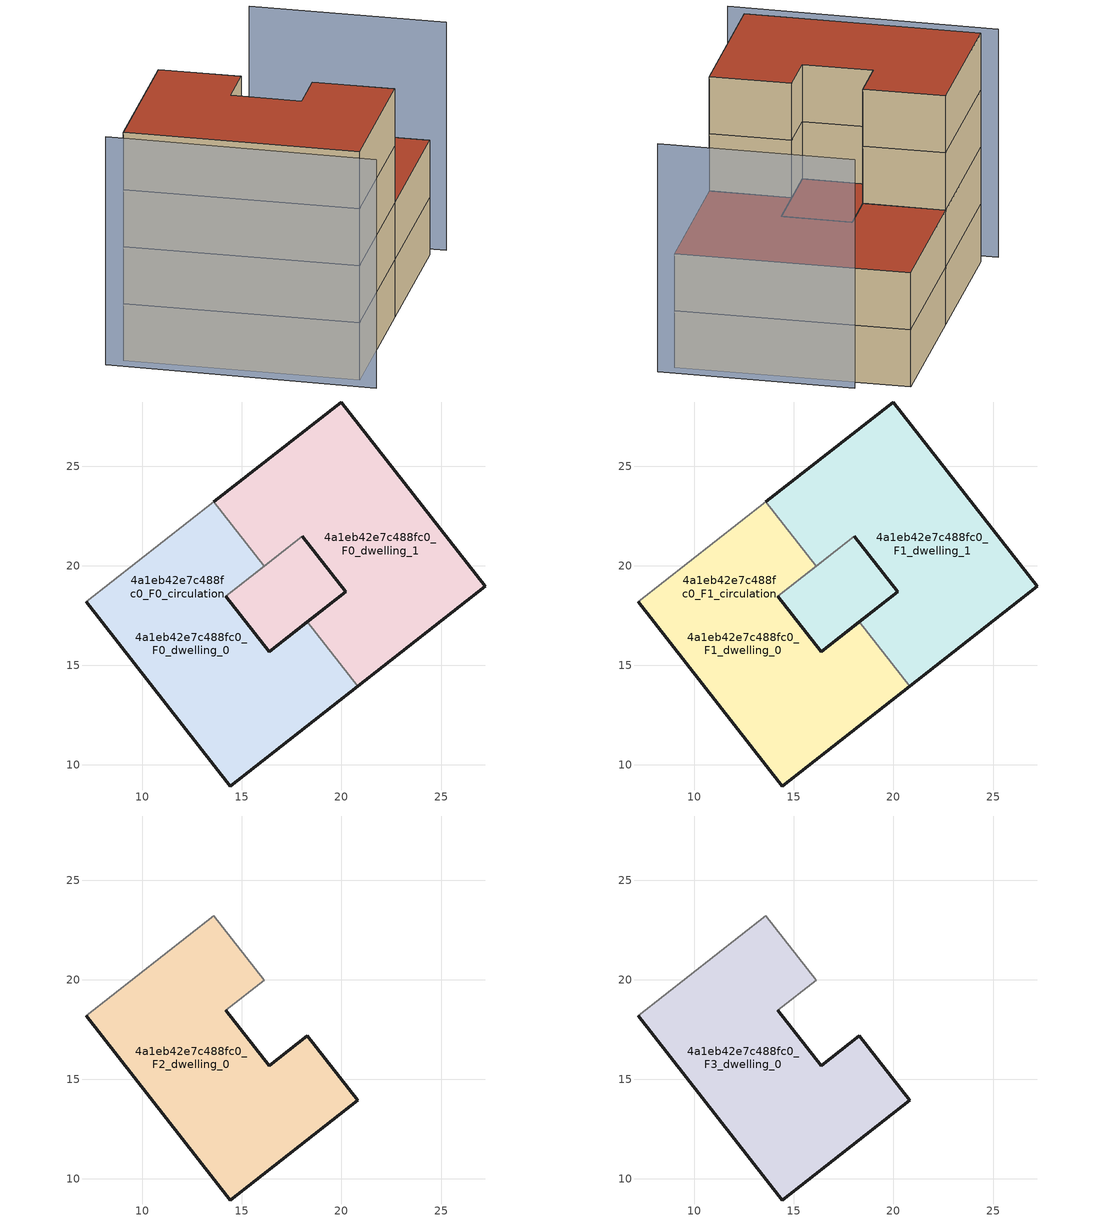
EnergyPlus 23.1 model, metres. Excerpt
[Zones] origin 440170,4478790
4a1eb42e7c488fc0_F0_dwelling_0
 floor ground (EU_floor_Construction): 16.12,19.97 14.19,18.46 16.36,15.69 18.29,17.2 20.82,13.96 14.41,8.94 7.17,18.18 13.58,23.2 z0; 18.04,21.48 20.21,18.7 18.29,17.2 16.36,15.69 14.19,18.46 16.12,19.97 z0
 wall outside (EU_wall_Construction): 7.17,18.18 14.41,8.94 20.82,13.96 / 18.29,17.2 16.36,15.69 14.19,18.46 z0:3
 wall adiabatic (EU_wall_Construction): 14.19,18.46 16.12,19.97 / 13.58,23.2 7.17,18.18 z0:3
 wall to 4a1eb42e7c488fc0_F0_dwelling_1 (EU_wall_Construction): 20.82,13.96 18.29,17.2 / 16.12,19.97 13.58,23.2 z0:3
4a1eb42e7c488fc0_F0_dwelling_1
 floor ground (EU_floor_Construction): 18.04,21.48 20.21,18.7 16.36,15.69 14.19,18.46 16.12,19.97 z0; 20,28.23 27.23,18.98 20.82,13.96 18.29,17.2 20.21,18.7 18.04,21.48 16.12,19.97 13.58,23.2 z0
 wall outside (EU_wall_Construction): 18.04,21.48 20.21,18.7 18.29,17.2 / 20.82,13.96 27.23,18.98 20,28.23 13.58,23.2 z0:3
 wall adiabatic (EU_wall_Construction): 16.12,19.97 18.04,21.48 z0:3
4a1eb42e7c488fc0_F0_circulation
 floor ground (EU_floor_Construction): 18.04,21.48 20.21,18.7 18.29,17.2 16.36,15.69 14.19,18.46 16.12,19.97 z0; 16.12,19.97 14.19,18.46 16.36,15.69 18.29,17.2 20.82,13.96 14.41,8.94 7.17,18.18 13.58,23.2 z0; 20,28.23 27.23,18.98 20.82,13.96 18.29,17.2 20.21,18.7 18.04,21.48 16.12,19.97 13.58,23.2 z0
 wall outside (EU_wall_Construction): 14.19,18.46 16.36,15.69 20.21,18.7 18.04,21.48 z0:3
 wall adiabatic (EU_wall_Construction): 18.04,21.48 14.19,18.46 z0:3
4a1eb42e7c488fc0_F1_dwelling_0
 floor outside (EU_floor_Construction): 16.12,19.97 14.19,18.46 16.36,15.69 18.29,17.2 20.82,13.96 14.41,8.94 7.17,18.18 13.58,23.2 z3; 18.04,21.48 20.21,18.7 18.29,17.2 16.36,15.69 14.19,18.46 16.12,19.97 z3
 wall outside (EU_wall_Construction): 7.17,18.18 14.41,8.94 20.82,13.96 / 18.29,17.2 16.36,15.69 14.19,18.46 z3:6
 wall adiabatic (EU_wall_Construction): 14.19,18.46 16.12,19.97 / 13.58,23.2 7.17,18.18 z3:6
 wall to 4a1eb42e7c488fc0_F1_dwelling_1 (EU_wall_Construction): 20.82,13.96 18.29,17.2 / 16.12,19.97 13.58,23.2 z3:6
 roof outside (EU_floor_Construction): 18.29,17.2 20.21,18.7 18.04,21.48 16.12,19.97 14.19,18.46 16.36,15.69 z6
4a1eb42e7c488fc0_F1_dwelling_1
 floor to 4a1eb42e7c488fc0_F0_dwelling_1 (EU_floor_Construction): 20,28.23 27.23,18.98 20.82,13.96 18.29,17.2 20.21,18.7 18.04,21.48 16.12,19.97 13.58,23.2 z3; 18.04,21.48 20.21,18.7 16.36,15.69 14.19,18.46 16.12,19.97 z3
 wall outside (EU_wall_Construction): 18.04,21.48 20.21,18.7 18.29,17.2 / 20.82,13.96 27.23,18.98 20,28.23 13.58,23.2 z3:6
 wall adiabatic (EU_wall_Construction): 16.12,19.97 18.04,21.48 z3:6
 roof outside (EU_roof_Construction): 27.23,18.98 20,28.23 13.58,23.2 16.12,19.97 18.04,21.48 20.21,18.7 18.29,17.2 20.82,13.96 z6; 20.21,18.7 18.04,21.48 16.12,19.97 14.19,18.46 16.36,15.69 z6
4a1eb42e7c488fc0_F1_circulation
 floor outside (EU_floor_Construction): 20,28.23 27.23,18.98 20.82,13.96 18.29,17.2 20.21,18.7 18.04,21.48 16.12,19.97 13.58,23.2 z3
 floor to 4a1eb42e7c488fc0_F0_circulation (EU_floor_Construction): 18.04,21.48 20.21,18.7 18.29,17.2 16.36,15.69 14.19,18.46 16.12,19.97 z3; 16.12,19.97 14.19,18.46 16.36,15.69 18.29,17.2 20.82,13.96 14.41,8.94 7.17,18.18 13.58,23.2 z3
 wall outside (EU_wall_Construction): 14.19,18.46 16.36,15.69 20.21,18.7 18.04,21.48 z3:6
 wall adiabatic (EU_wall_Construction): 18.04,21.48 14.19,18.46 z3:6
 roof outside (EU_roof_Construction): 20.82,13.96 18.29,17.2 16.36,15.69 14.19,18.46 16.12,19.97 13.58,23.2 7.17,18.18 14.41,8.94 z6; 18.29,17.2 20.21,18.7 18.04,21.48 16.12,19.97 14.19,18.46 16.36,15.69 z6; 27.23,18.98 20,28.23 13.58,23.2 16.12,19.97 18.04,21.48 20.21,18.7 18.29,17.2 20.82,13.96 z6
4a1eb42e7c488fc0_F2_dwelling_0
 floor to 4a1eb42e7c488fc0_F1_dwelling_0 (EU_floor_Construction): 16.12,19.97 14.19,18.46 16.36,15.69 18.29,17.2 20.82,13.96 14.41,8.94 7.17,18.18 13.58,23.2 z6
 wall outside (EU_wall_Construction): 7.17,18.18 14.41,8.94 20.82,13.96 18.29,17.2 16.36,15.69 14.19,18.46 z6:9
 wall adiabatic (EU_wall_Construction): 14.19,18.46 16.12,19.97 13.58,23.2 7.17,18.18 z6:9
4a1eb42e7c488fc0_F3_dwelling_0
 floor to 4a1eb42e7c488fc0_F2_dwelling_0 (EU_floor_Construction): 16.12,19.97 14.19,18.46 16.36,15.69 18.29,17.2 20.82,13.96 14.41,8.94 7.17,18.18 13.58,23.2 z9
 wall outside (EU_wall_Construction): 7.17,18.18 14.41,8.94 20.82,13.96 18.29,17.2 16.36,15.69 14.19,18.46 z9:12
 wall adiabatic (EU_wall_Construction): 14.19,18.46 16.12,19.97 13.58,23.2 7.17,18.18 z9:12
 roof outside (EU_roof_Construction): 20.82,13.96 18.29,17.2 16.36,15.69 14.19,18.46 16.12,19.97 13.58,23.2 7.17,18.18 14.41,8.94 z12
shading: 6.19,18.33 14.38,7.66 / 28.19,18.89 22.17,26.58 z0:12
[Building]
EU S2 Campaign: North Axis=0; Terrain=City; Solar Distribution=FullExterior
[Site:Location]
Madrid: Latitude=40.5; Longitude=-3.5; Time Zone=1; Elevation=609
[SizingPeriod:WeatherFileDays]
AnnualSizingPeriod: Begin Month=1; Begin Day of Month=1; End Month=12; End Day of Month=31; Day of Week for Start Day=Monday; Use Weather File Daylight Saving Period=No; Use Weather File Rain and Snow Indicators=No
[MATERIAL]
EU_InternalMass_Material: Roughness=MediumRough; Thickness=0.1; Conductivity=1; Density=1800; Specific Heat=900; Thermal Absorptance=0.9; Solar Absorptance=0.7; Visible Absorptance=0.7
[MATERIAL:NOMASS] Roughness=MediumRough; Thermal Absorptance=0.9; Solar Absorptance=0.7; Visible Absorptance=0.7
Name | Thermal Resistance
EU_wall_NoMass | 1.60022
EU_roof_NoMass | 1.57597
EU_floor_NoMass | 0.470652
[CONSTRUCTION]
EU_wall_Construction: EU_wall_NoMass
EU_roof_Construction: EU_roof_NoMass
EU_floor_Construction: EU_floor_NoMass
EU_InternalMass_Construction: EU_InternalMass_Material
[ZONE] Type=1; Multiplier=1; Ceiling Height=autocalculate; Floor Area=autocalculate; Part of Total Floor Area=Yes
Name | Volume
4a1eb42e7c488fc0_F0_dwelling_0; 4a1eb42e7c488fc0_F1_dwelling_0; 4a1eb42e7c488fc0_F0_dwelling_1 | 312.608
4a1eb42e7c488fc0_F2_dwelling_0 | 260.984
4a1eb42e7c488fc0_F3_dwelling_0 | 260.985
4a1eb42e7c488fc0_F1_dwelling_1 | 312.607
4a1eb42e7c488fc0_F0_circulation; 4a1eb42e7c488fc0_F1_circulation | 573.593
[INTERNALMASS] Construction=EU_InternalMass_Construction
Name | Zone or ZoneList | Surface Area
4a1eb42e7c488fc0_F0_dwelling_0_EU_InternalMass | 4a1eb42e7c488fc0_F0_dwelling_0 | 86.9949
4a1eb42e7c488fc0_F0_dwelling_1_EU_InternalMass | 4a1eb42e7c488fc0_F0_dwelling_1 | 86.9949
4a1eb42e7c488fc0_F1_dwelling_0_EU_InternalMass | 4a1eb42e7c488fc0_F1_dwelling_0 | 86.9949
4a1eb42e7c488fc0_F1_dwelling_1_EU_InternalMass | 4a1eb42e7c488fc0_F1_dwelling_1 | 86.9949
4a1eb42e7c488fc0_F2_dwelling_0_EU_InternalMass | 4a1eb42e7c488fc0_F2_dwelling_0 | 191.172
4a1eb42e7c488fc0_F3_dwelling_0_EU_InternalMass | 4a1eb42e7c488fc0_F3_dwelling_0 | 191.172
[OTHEREQUIPMENT] Fuel Type=Electricity; Design Level Calculation Method=Watts/Area; Power per Zone Floor Area=1; Fraction Latent=0; Fraction Radiant=0; Fraction Lost=0; Carbon Dioxide Generation Rate=0; EndUse Subcategory=EU_Step8_InternalGains
Name | Zone or ZoneList or Space or SpaceList | Schedule
EU_Step8_InternalGain_4a1eb42e7c488fc0_F0_dwelling_0_f000 | 4a1eb42e7c488fc0_F0_dwelling_0 | EU_Step8_GainSchedule_4a1eb42e7c488fc0_F0_dwelling_0_f000
EU_Step8_InternalGain_4a1eb42e7c488fc0_F0_dwelling_1_f000 | 4a1eb42e7c488fc0_F0_dwelling_1 | EU_Step8_GainSchedule_4a1eb42e7c488fc0_F0_dwelling_1_f000
EU_Step8_InternalGain_4a1eb42e7c488fc0_F1_dwelling_0_f000 | 4a1eb42e7c488fc0_F1_dwelling_0 | EU_Step8_GainSchedule_4a1eb42e7c488fc0_F1_dwelling_0_f000
EU_Step8_InternalGain_4a1eb42e7c488fc0_F1_dwelling_1_f000 | 4a1eb42e7c488fc0_F1_dwelling_1 | EU_Step8_GainSchedule_4a1eb42e7c488fc0_F1_dwelling_1_f000
EU_Step8_InternalGain_4a1eb42e7c488fc0_F2_dwelling_0_f000 | 4a1eb42e7c488fc0_F2_dwelling_0 | EU_Step8_GainSchedule_4a1eb42e7c488fc0_F2_dwelling_0_f000
EU_Step8_InternalGain_4a1eb42e7c488fc0_F3_dwelling_0_f000 | 4a1eb42e7c488fc0_F3_dwelling_0 | EU_Step8_GainSchedule_4a1eb42e7c488fc0_F3_dwelling_0_f000
[ZONEINFILTRATION:DESIGNFLOWRATE] Schedule=EU_AlwaysOn; Design Flow Rate Calculation Method=Flow/Area; Flow Rate per Floor Area=0.0005; Constant Term Coefficient=1; Temperature Term Coefficient=0; Velocity Term Coefficient=0; Velocity Squared Term Coefficient=0
Name | Zone or ZoneList or Space or SpaceList
EU_Circulation_Infiltration_4a1eb42e7c488fc0_F0_circulation | 4a1eb42e7c488fc0_F0_circulation
EU_Circulation_Infiltration_4a1eb42e7c488fc0_F1_circulation | 4a1eb42e7c488fc0_F1_circulation
[ZONEVENTILATION:DESIGNFLOWRATE] Schedule=EU_AlwaysOn; Design Flow Rate Calculation Method=AirChanges/Hour; Air Changes per Hour=0.480704; Ventilation Type=Natural; Fan Pressure Rise=0; Fan Total Efficiency=1; Constant Term Coefficient=1; Temperature Term Coefficient=0; Velocity Term Coefficient=0; Velocity Squared Term Coefficient=0; Minimum Indoor Temperature=-100; Maximum Indoor Temperature=100; Delta Temperature=-100; Minimum Outdoor Temperature=-100; Maximum Outdoor Temperature=100; Maximum Wind Speed=40
Name | Zone or ZoneList or Space or SpaceList
EU_ConstantAir_4a1eb42e7c488fc0_F0_dwelling_0 | 4a1eb42e7c488fc0_F0_dwelling_0
EU_ConstantAir_4a1eb42e7c488fc0_F0_dwelling_1 | 4a1eb42e7c488fc0_F0_dwelling_1
EU_ConstantAir_4a1eb42e7c488fc0_F1_dwelling_0 | 4a1eb42e7c488fc0_F1_dwelling_0
EU_ConstantAir_4a1eb42e7c488fc0_F1_dwelling_1 | 4a1eb42e7c488fc0_F1_dwelling_1
EU_ConstantAir_4a1eb42e7c488fc0_F2_dwelling_0 | 4a1eb42e7c488fc0_F2_dwelling_0
EU_ConstantAir_4a1eb42e7c488fc0_F3_dwelling_0 | 4a1eb42e7c488fc0_F3_dwelling_0
[HVACTEMPLATE:THERMOSTAT] Constant Heating Setpoint=20; Constant Cooling Setpoint=50
EU_HeatOnly_4a1eb42e7c488fc0_F0_dwelling_0; EU_HeatOnly_4a1eb42e7c488fc0_F0_dwelling_1; EU_HeatOnly_4a1eb42e7c488fc0_F1_dwelling_0; EU_HeatOnly_4a1eb42e7c488fc0_F1_dwelling_1; EU_HeatOnly_4a1eb42e7c488fc0_F2_dwelling_0; EU_HeatOnly_4a1eb42e7c488fc0_F3_dwelling_0
[HVACTEMPLATE:ZONE:IDEALLOADSAIRSYSTEM] System Availability Schedule=EU_AlwaysOn; Maximum Heating Supply Air Temperature=50; Minimum Cooling Supply Air Temperature=13; Maximum Heating Supply Air Humidity Ratio=0.0156; Minimum Cooling Supply Air Humidity Ratio=0.0077; Heating Limit=NoLimit; Cooling Limit=NoLimit; Heating Availability Schedule=EU_AlwaysOn; Cooling Availability Schedule=EU_CoolingOff; Dehumidification Control Type=ConstantSensibleHeatRatio; Cooling Sensible Heat Ratio=0.7; Dehumidification Setpoint=60; Humidification Control Type=None; Humidification Setpoint=30; Outdoor Air Method=None; Outdoor Air Flow Rate per Person=0.00944; Outdoor Air Flow Rate per Zone Floor Area=0; Outdoor Air Flow Rate per Zone=0; Demand Controlled Ventilation Type=None; Outdoor Air Economizer Type=NoEconomizer; Heat Recovery Type=None; Sensible Heat Recovery Effectiveness=0.7; Latent Heat Recovery Effectiveness=0.65
Name | Template Thermostat
4a1eb42e7c488fc0_F0_dwelling_0 | EU_HeatOnly_4a1eb42e7c488fc0_F0_dwelling_0
4a1eb42e7c488fc0_F0_dwelling_1 | EU_HeatOnly_4a1eb42e7c488fc0_F0_dwelling_1
4a1eb42e7c488fc0_F1_dwelling_0 | EU_HeatOnly_4a1eb42e7c488fc0_F1_dwelling_0
4a1eb42e7c488fc0_F1_dwelling_1 | EU_HeatOnly_4a1eb42e7c488fc0_F1_dwelling_1
4a1eb42e7c488fc0_F2_dwelling_0 | EU_HeatOnly_4a1eb42e7c488fc0_F2_dwelling_0
4a1eb42e7c488fc0_F3_dwelling_0 | EU_HeatOnly_4a1eb42e7c488fc0_F3_dwelling_0
[SIZING:ZONE] Zone Cooling Design Supply Air Temperature Input Method=SupplyAirTemperature; Zone Cooling Design Supply Air Temperature=13; Zone Heating Design Supply Air Temperature Input Method=SupplyAirTemperature; Zone Heating Design Supply Air Temperature=50; Zone Cooling Design Supply Air Humidity Ratio=0.008; Zone Heating Design Supply Air Humidity Ratio=0.008; Cooling Design Air Flow Method=DesignDay; Cooling Design Air Flow Rate=0; Cooling Minimum Air Flow per Zone Floor Area=0.000762; Cooling Minimum Air Flow=0; Cooling Minimum Air Flow Fraction=0.2; Heating Design Air Flow Method=DesignDay; Heating Design Air Flow Rate=0; Heating Maximum Air Flow per Zone Floor Area=0.002032; Heating Maximum Air Flow=0.141576; Heating Maximum Air Flow Fraction=0.3; Account for Dedicated Outdoor Air System=No; Dedicated Outdoor Air System Control Strategy=NeutralSupplyAir; Dedicated Outdoor Air Low Setpoint Temperature for Design=autosize; Dedicated Outdoor Air High Setpoint Temperature for Design=autosize; Zone Load Sizing Method=Sensible Load Only No Latent Load; Zone Latent Cooling Design Supply Air Humidity Ratio Input Method=HumidityRatioDifference; Zone Cooling Design Supply Air Humidity Ratio Difference=0.005; Zone Latent Heating Design Supply Air Humidity Ratio Input Method=HumidityRatioDifference; Zone Humidification Design Supply Air Humidity Ratio Difference=0.005
4a1eb42e7c488fc0_F0_dwelling_0; 4a1eb42e7c488fc0_F0_dwelling_1; 4a1eb42e7c488fc0_F1_dwelling_0; 4a1eb42e7c488fc0_F1_dwelling_1; 4a1eb42e7c488fc0_F2_dwelling_0; 4a1eb42e7c488fc0_F3_dwelling_0
[SCHEDULE:CONSTANT]
Name | Hourly Value
EU_AlwaysOn | 1
EU_CoolingOff | 0
[SCHEDULE:FILE] Column Number=1; Rows to Skip at Top=0; Number of Hours of Data=8760; Column Separator=Comma; Interpolate to Timestep=No; Minutes per Item=60; Adjust Schedule for Daylight Savings=Yes
Name | File
EU_Step8_GainSchedule_4a1eb42e7c488fc0_F0_dwelling_0_f000 | ../../schedules/4a1eb42e7c488fc0/4a1eb42e7c488fc0_F0_dwelling_0_f000_gain.csv
EU_Step8_GainSchedule_4a1eb42e7c488fc0_F0_dwelling_1_f000 | ../../schedules/4a1eb42e7c488fc0/4a1eb42e7c488fc0_F0_dwelling_1_f000_gain.csv
EU_Step8_GainSchedule_4a1eb42e7c488fc0_F1_dwelling_0_f000 | ../../schedules/4a1eb42e7c488fc0/4a1eb42e7c488fc0_F1_dwelling_0_f000_gain.csv
EU_Step8_GainSchedule_4a1eb42e7c488fc0_F1_dwelling_1_f000 | ../../schedules/4a1eb42e7c488fc0/4a1eb42e7c488fc0_F1_dwelling_1_f000_gain.csv
EU_Step8_GainSchedule_4a1eb42e7c488fc0_F2_dwelling_0_f000 | ../../schedules/4a1eb42e7c488fc0/4a1eb42e7c488fc0_F2_dwelling_0_f000_gain.csv
EU_Step8_GainSchedule_4a1eb42e7c488fc0_F3_dwelling_0_f000 | ../../schedules/4a1eb42e7c488fc0/4a1eb42e7c488fc0_F3_dwelling_0_f000_gain.csv
